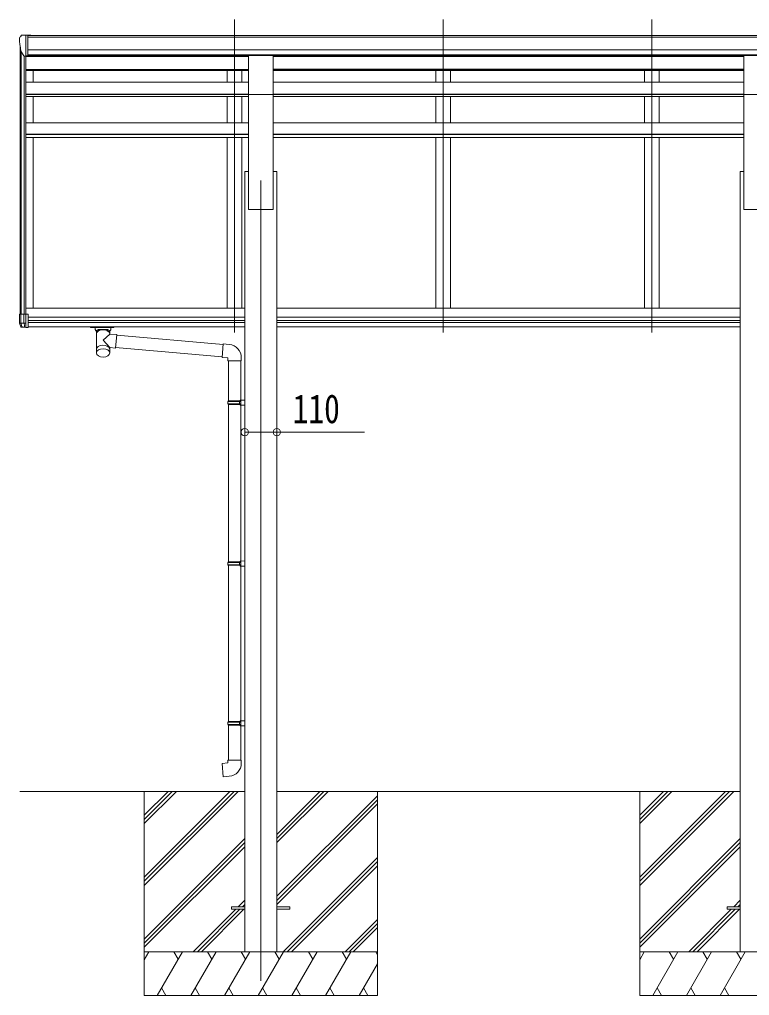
# Model space of a CAD drawing. Units: millimetres, scale not verified. Extents: x -12615 to 12615, y -8910 to 8910.
# Drawn here: x -1429 to 1075, y -4574 to -1227 of the extents above; entities that cross this region are included whole.
import ezdxf
from ezdxf.enums import TextEntityAlignment as Align

# ---------------------------------------------------------------- set-up
doc = ezdxf.new("R2010")
doc.units = ezdxf.units.MM
doc.header["$LTSCALE"] = 30
for name, color, linetype, lineweight in [('0-4_YKK_12', 40, 'Continuous', 18), ('0-5_YKK_13', 120, 'Continuous', 18), ('0-6_YKK_A1', 120, 'Continuous', 18), ('0-7_YKK_D', 200, 'Continuous', 18)]:
    doc.layers.add(name, color=color, linetype=linetype, lineweight=lineweight)
doc.styles.add('ＭＳ ゴシック', font='')
doc.styles.get('ＭＳ ゴシック').set_extended_font_data('MS Gothic')

msp = doc.modelspace()

# ---------------------------------------------------------------- linework, layer by layer
at = {"layer": '0-4_YKK_12'}
for p, q in [((-691.64, -1226.66), (-691.64, -2300.55)), ((24.36, -1226.66), (24.36, -2300.55)), ((740.36, -1226.66), (740.36, -2300.55)), ((-601.64, -1778.47), (-601.64, -4524.1))]:
    msp.add_line(p, q, dxfattribs=at)
at = {"layer": '0-5_YKK_13'}
for p, q in [((-1429.44, -1289.16), (-1429.44, -1289.79)), ((-1422.53, -1280.36), (-1426.6, -1286.17)), ((-1419.44, -1279.79), (-1421.77, -1279.94)), ((-1419.44, -1279.79), (-1400.94, -1279.79)), ((-1407.44, -1352.78), (-1407.44, -1279.79)), ((-1400.94, -1279.79), (-1390.94, -1279.88)), ((-1400.94, -1351.78), (-1400.94, -1279.79)), ((-1390.94, -1281.4), (-1390.94, -1279.88)), ((-1415.07, -1350.97), (-1424.34, -1334.9)), ((-1407.44, -1352.78), (-1412.65, -1352.46)), ((-1400.94, -1351.78), (-1407.44, -1351.78)), ((-644.14, -1349.82), (-559.14, -1349.82)), ((-644.14, -1483.44), (-644.14, -1349.82)), ((-559.14, -1483.44), (-559.14, -1349.82)), ((1055.86, -1349.82), (1140.86, -1349.82)), ((1055.86, -1483.44), (1055.86, -1349.82)), ((-644.14, -1483.44), (-559.14, -1483.44)), ((1055.86, -1483.44), (1140.86, -1483.44)), ((-1429.44, -2237.5), (-1399.94, -2237.5)), ((-1429.44, -2268.33), (-1429.44, -2237.5)), ((-1425.08, -2268.33), (-1425.08, -2237.5)), ((-1407.44, -2237.5), (-1407.44, -2282.48)), ((-1399.94, -2237.5), (-1399.94, -2282.48)), ((-1425.04, -2280.81), (-1429.38, -2268.66)), ((-1414.32, -2268.33), (-1414.25, -2268.5)), ((-1414.25, -2268.5), (-1407.44, -2268.5)), ((-1407.76, -2282.48), (-1424.16, -2281.48)), ((-1420.73, -2281.07), (-1413.45, -2281.52)), ((-1407.76, -2282.48), (-1399.94, -2282.48)), ((-1185.6, -2283.04), (-1185.6, -2280.93)), ((-1185.6, -2283.04), (-1142.64, -2283.04)), ((-1169.64, -2289.8), (-1169.64, -2283.04)), ((-1163.99, -2299.8), (-1169.64, -2289.8)), ((-1165.54, -2297.05), (-1169.64, -2289.8)), ((-1165.54, -2297.05), (-1165.54, -2369.45)), ((-1160.22, -2295.92), (-1160.22, -2289.8)), ((-1125.06, -2289.8), (-1160.22, -2289.8)), ((-1119.74, -2305.45), (-1142.64, -2326.54)), ((-1115.64, -2289.8), (-1121.29, -2299.8)), ((-1115.64, -2289.8), (-1119.74, -2297.05)), ((-1119.74, -2305.45), (-1119.74, -2297.05)), ((-1119.74, -2305.45), (-1095.86, -2307.54)), ((-1115.64, -2289.8), (-1115.64, -2283.04)), ((-1095.86, -2307.54), (-1099.86, -2353.37)), ((-1096.03, -2309.54), (-730.72, -2341.5)), ((-1142.64, -2326.54), (-1119.74, -2351.63)), ((-709.72, -2341.41), (-730.56, -2339.58)), ((-1119.74, -2369.75), (-1119.74, -2351.63)), ((-1119.74, -2351.63), (-1099.86, -2353.37)), ((-1099.69, -2351.38), (-734.39, -2383.34)), ((-714.64, -2397.15), (-668.64, -2397.15)), ((-712.64, -2397.15), (-712.64, -2534.95)), ((-670.64, -2397.15), (-670.64, -2532.39)), ((-668.64, -2397.15), (-668.64, -2386.23)), ((-714.64, -2536.95), (-713.64, -2534.95)), ((-714.64, -2536.95), (-670.64, -2536.95)), ((-714.64, -2536.95), (-714.64, -2544.95)), ((-713.64, -2534.95), (-670.64, -2534.95)), ((-675.12, -2536.95), (-675.55, -2534.95)), ((-672.64, -2532.45), (-656.64, -2531.98)), ((-672.64, -2534.45), (-672.64, -2532.45)), ((-672.64, -2534.45), (-670.64, -2534.45)), ((-656.64, -2531.98), (-656.64, -2549.92)), ((-714.64, -2544.95), (-670.64, -2544.95)), ((-714.64, -2544.95), (-713.64, -2546.95)), ((-713.64, -2546.95), (-670.64, -2546.95)), ((-712.64, -2546.95), (-712.64, -3086.65)), ((-672.64, -2549.45), (-672.64, -2547.45)), ((-672.64, -2549.45), (-656.64, -2549.92)), ((-670.64, -2549.5), (-670.64, -3084.09)), ((-714.64, -3088.65), (-713.64, -3086.65)), ((-714.64, -3088.65), (-670.64, -3088.65)), ((-714.64, -3088.65), (-714.64, -3096.65)), ((-714.64, -3096.65), (-670.64, -3096.65)), ((-714.64, -3096.65), (-713.64, -3098.65)), ((-713.64, -3086.65), (-670.64, -3086.65)), ((-713.64, -3098.65), (-670.64, -3098.65)), ((-712.64, -3098.65), (-712.64, -3634.54)), ((-675.12, -3088.65), (-675.55, -3086.65)), ((-672.64, -3084.15), (-656.64, -3083.68)), ((-672.64, -3086.15), (-672.64, -3084.15)), ((-672.64, -3086.15), (-670.64, -3086.15)), ((-672.64, -3101.15), (-672.64, -3099.15)), ((-672.64, -3101.15), (-656.64, -3101.62)), ((-670.64, -3101.21), (-670.64, -3631.98)), ((-656.64, -3083.68), (-656.64, -3101.62)), ((-714.64, -3636.54), (-713.64, -3634.54)), ((-714.64, -3636.54), (-670.64, -3636.54)), ((-714.64, -3636.54), (-714.64, -3644.54)), ((-714.64, -3644.54), (-670.64, -3644.54)), ((-714.64, -3644.54), (-713.64, -3646.54)), ((-713.64, -3634.54), (-670.64, -3634.54)), ((-713.64, -3646.54), (-670.64, -3646.54)), ((-712.64, -3646.54), (-712.64, -3766.53)), ((-675.12, -3636.54), (-675.55, -3634.54)), ((-672.64, -3632.04), (-656.64, -3631.57)), ((-672.64, -3634.04), (-672.64, -3632.04)), ((-672.64, -3634.04), (-670.64, -3634.04)), ((-672.64, -3649.04), (-672.64, -3647.04)), ((-656.64, -3631.8), (-656.64, -3649.74)), ((-672.64, -3649.04), (-656.64, -3649.51)), ((-670.64, -3649.1), (-670.64, -3766.53)), ((-714.64, -3766.53), (-668.64, -3766.53)), ((-714.64, -3776.53), (-714.64, -3766.53)), ((-668.64, -3766.53), (-668.64, -3777.45)), ((-701.64, -4269.6), (-701.64, -4278.6)), ((-701.64, -4269.6), (-656.64, -4269.6)), ((-701.64, -4278.6), (-656.64, -4278.6)), ((-546.64, -4269.6), (-501.64, -4269.6)), ((-546.64, -4278.6), (-501.64, -4278.6)), ((-501.64, -4269.6), (-501.64, -4278.6)), ((998.36, -4269.6), (998.36, -4278.6)), ((998.36, -4269.6), (1043.36, -4269.6)), ((998.36, -4278.6), (1043.36, -4278.6))]:
    msp.add_line(p, q, dxfattribs=at)
for points in [[(-1414.32, -2237.5), (-1414.32, -2268.33), (-1429.44, -2268.33)], [(-1420.83, -2281.07), (-1421.47, -2279.19), (-1424.01, -2271.67), (-1425.03, -2268.66)], [(-1414.25, -2268.5), (-1413.55, -2270.38), (-1413.07, -2271.95), (-1412.67, -2273.52), (-1412.37, -2275.05), (-1412.18, -2276.53), (-1412.1, -2277.94), (-1412.13, -2279.25), (-1412.33, -2280.72), (-1412.69, -2282.18)], [(-1425.04, -2280.81), (-1425.03, -2280.81), (-1424.78, -2280.83), (-1424.25, -2280.86), (-1423.41, -2280.91), (-1422.27, -2280.98), (-1420.83, -2281.07)], [(-1162.13, -2297.57), (-1162.82, -2296.8), (-1163.73, -2295.8), (-1164.66, -2294.8), (-1165.61, -2293.8), (-1166.59, -2292.8), (-1167.58, -2291.8), (-1168.6, -2290.8), (-1169.64, -2289.8)], [(-1164.66, -2294.8), (-1165.61, -2293.8), (-1166.59, -2292.8), (-1167.08, -2292.3), (-1167.58, -2291.8), (-1168.6, -2290.8), (-1169.64, -2289.8)], [(-1125.06, -2295.92), (-1125.06, -2289.8), (-1160.22, -2289.8)], [(-1157.03, -2293.95), (-1157.68, -2293.23), (-1158.52, -2292.23), (-1159.28, -2291.23), (-1159.66, -2290.68), (-1159.95, -2290.23)], [(-1142.64, -2283.04), (-1105.6, -2283.04), (-1105.6, -2280.93)], [(-1125.33, -2290.23), (-1125.63, -2290.68), (-1126.01, -2291.23), (-1126.76, -2292.23), (-1127.6, -2293.23), (-1128.27, -2293.94)], [(-1123.16, -2297.57), (-1122.47, -2296.8), (-1121.56, -2295.8), (-1120.63, -2294.8), (-1119.67, -2293.8), (-1118.7, -2292.8), (-1117.7, -2291.8), (-1116.68, -2290.8), (-1115.64, -2289.8)], [(-1120.63, -2294.8), (-1119.67, -2293.8), (-1118.7, -2292.8), (-1118.2, -2292.3), (-1117.7, -2291.8), (-1116.68, -2290.8), (-1115.64, -2289.8)], [(-730.56, -2339.58), (-734.57, -2385.41), (-714.64, -2387.15), (-714.64, -2397.15)], [(-675.12, -2536.95), (-675.12, -2544.95), (-675.55, -2546.95)], [(-672.64, -2547.45), (-670.64, -2547.45), (-670.64, -2534.45)], [(-675.12, -3088.65), (-675.12, -3096.65), (-675.55, -3098.65)], [(-672.64, -3099.15), (-670.64, -3099.15), (-670.64, -3086.15)], [(-675.12, -3636.54), (-675.12, -3644.54), (-675.55, -3646.54)], [(-672.64, -3647.04), (-670.64, -3647.04), (-670.64, -3634.04)], [(-709.72, -3822.28), (-730.56, -3824.1), (-734.57, -3778.28), (-714.64, -3776.53)]]:
    msp.add_lwpolyline(points, dxfattribs=at)
for centre, radius, start, end in [((-1426.44, -1289.16), 3, 93, 180), ((-1227.44, -1289.79), 202, 180, 192.90261), ((-1421.71, -1280.93), 1, 93.5, 145), ((-1412.47, -1349.47), 3, 210, 266.5), ((-1428.44, -2268.33), 1, 180, 199.65382), ((-1424.06, -2268.33), 1.02, 179.99061, 199.24709), ((-1424.1, -2280.48), 1, 199.65382, 266.5), ((-1419.91, -2280.76), 0.978, 198.7328, 266.17636), ((-1420.78, -2280.71), 0.362, 261.53888, 278.46112), ((-1412.6, -2281.31), 0.87, 193.52266, 263.96887), ((-713.64, -2386.23), 45, 0, 85), ((-713.64, -3777.45), 45, 275, 0)]:
    msp.add_arc(centre, radius, start, end, dxfattribs=at)
for centre in [(-1142.64, -2305.11), (-1142.64, -2358)]:
    msp.add_ellipse(centre, major_axis=(-22.9, 0), ratio=0.62647, start_param=3.2927133, end_param=6.2806501, dxfattribs=at)
msp.add_ellipse((-1142.64, -2370.19), major_axis=(-22.9, 0), ratio=0.62647, dxfattribs=at)
at = {"layer": '0-6_YKK_A1'}
for p, q in [((-1401.14, -1281.4), (3597.66, -1281.4)), ((-1401.14, -1286.75), (3597.66, -1286.75)), ((-1427.64, -1316.7), (-1427.64, -2237.5)), ((-1423.36, -1336.6), (-1423.36, -2237.5)), ((-1401.14, -1330.27), (3597.66, -1330.28)), ((-1413.64, -1352.23), (-1413.64, -2237.5)), ((-644.14, -1353.62), (-1407.84, -1353.62)), ((-1407.64, -1352.77), (-1407.64, -2237.5)), ((-1401.14, -1347.95), (3597.66, -1347.95)), ((-644.14, -1350.32), (-1401.14, -1350.32)), ((-1382.64, -1353.66), (-1382.64, -1350.32)), ((-716.64, -1350.32), (-716.64, -1353.62)), ((-666.64, -1350.32), (-666.64, -1353.62)), ((-559.14, -1350.32), (1055.86, -1350.32)), ((-559.14, -1353.62), (1055.86, -1353.62)), ((-0.64, -1350.32), (-0.64, -1353.62)), ((49.36, -1350.32), (49.36, -1353.62)), ((715.36, -1350.32), (715.36, -1353.62)), ((765.36, -1350.32), (765.36, -1353.62)), ((-644.14, -1399.27), (-1407.84, -1397.19)), ((-644.14, -1398.58), (-1407.84, -1398.58)), ((-644.14, -1400.98), (-1407.84, -1400.98)), ((-1382.64, -1441.73), (-1382.64, -1400.98)), ((-716.64, -1400.98), (-716.64, -1441.65)), ((-666.64, -1400.98), (-666.64, -1441.65)), ((-559.14, -1397.29), (1055.86, -1397.29)), ((-559.14, -1400.56), (1055.86, -1397.76)), ((-559.14, -1400.98), (1055.86, -1400.98)), ((-0.64, -1400.98), (-0.64, -1441.65)), ((49.36, -1400.98), (49.36, -1441.65)), ((715.36, -1400.98), (715.36, -1441.65)), ((765.36, -1400.98), (765.36, -1441.65)), ((-644.14, -1441.65), (-1407.84, -1441.65)), ((-559.14, -1441.65), (1055.86, -1441.65)), ((-644.14, -1482.25), (-1407.84, -1482.25)), ((-644.14, -1483.9), (-1407.84, -1483.9)), ((-1407.84, -1490.78), (-644.14, -1490.78)), ((-1382.64, -1580.58), (-1382.64, -1490.78)), ((-716.64, -1490.78), (-716.64, -1580.47)), ((-666.64, -1490.78), (-666.64, -1580.47)), ((-644.14, -1483.44), (-644.14, -1878.47)), ((-559.14, -1482.25), (1055.86, -1482.25)), ((-559.14, -1483.44), (-559.14, -1878.47)), ((-559.14, -1483.9), (1055.86, -1483.9)), ((1055.86, -1490.78), (-559.14, -1490.78)), ((-0.64, -1490.78), (-0.64, -1580.47)), ((49.36, -1490.78), (49.36, -1580.47)), ((715.36, -1490.78), (715.36, -1580.47)), ((765.36, -1490.78), (765.36, -1580.47)), ((1055.86, -1483.44), (1055.86, -1878.47)), ((-644.14, -1580.47), (-1407.84, -1580.47)), ((-559.14, -1580.47), (1055.86, -1580.47)), ((-644.14, -1619.62), (-1407.84, -1619.62)), ((-644.14, -1621.28), (-1407.84, -1621.28)), ((-644.14, -1630.93), (-1407.84, -1630.93)), ((-1382.64, -1630.93), (-1382.64, -2216.93)), ((-716.64, -1630.93), (-716.64, -2216.93)), ((-666.64, -1630.93), (-666.64, -2216.93)), ((-559.14, -1619.62), (1055.86, -1619.62)), ((-559.14, -1621.28), (1055.86, -1621.28)), ((-559.14, -1630.93), (1055.86, -1630.93)), ((-0.64, -1630.93), (-0.64, -2216.93)), ((49.36, -1630.93), (49.36, -2216.93)), ((715.36, -1630.93), (715.36, -2216.93)), ((765.36, -1630.93), (765.36, -2216.93)), ((-656.64, -4424.1), (-656.64, -1748.47)), ((-644.14, -1748.47), (-656.64, -1748.47)), ((-546.64, -1748.47), (-559.14, -1748.47)), ((-546.64, -1748.47), (-546.64, -4424.1)), ((1043.36, -4424.1), (1043.36, -1748.47)), ((1055.86, -1748.47), (1043.36, -1748.47)), ((-644.14, -1878.47), (-559.14, -1878.47)), ((1055.86, -1878.47), (1140.86, -1878.47)), ((-1407.84, -2216.93), (-656.64, -2216.93)), ((1043.36, -2216.93), (-546.64, -2216.93)), ((-656.64, -2247.93), (-1400.14, -2247.93)), ((-656.64, -2258.93), (-1400.14, -2258.93)), ((-656.64, -2265.93), (-1400.14, -2265.93)), ((-546.64, -2247.93), (1043.36, -2247.93)), ((-546.64, -2258.93), (1043.36, -2258.93)), ((-546.64, -2265.93), (1043.36, -2265.93)), ((-656.64, -2280.93), (-1400.14, -2280.93)), ((-546.64, -2280.93), (1043.36, -2280.93)), ((-656.64, -3874.1), (-1427.84, -3874.1)), ((-1001.64, -3874.1), (-1001.64, -4574.1)), ((-1001.64, -4168.28), (-707.46, -3874.1)), ((-1001.64, -4182.42), (-693.32, -3874.1)), ((-1001.64, -4196.56), (-679.18, -3874.1)), ((-1001.64, -3984.43), (-891.31, -3874.1)), ((-1001.64, -3970.29), (-905.45, -3874.1)), ((-1001.64, -3956.15), (-919.6, -3874.1)), ((-546.64, -3874.1), (1043.36, -3874.1)), ((-546.64, -4049.93), (-370.81, -3874.1)), ((-546.64, -4035.79), (-384.95, -3874.1)), ((-546.64, -4021.65), (-399.1, -3874.1)), ((-201.64, -3874.1), (-201.64, -4574.1)), ((698.36, -3874.1), (698.36, -4574.1)), ((698.36, -4168.28), (992.54, -3874.1)), ((698.36, -4182.42), (1006.68, -3874.1)), ((698.36, -4196.56), (1020.82, -3874.1)), ((698.36, -3984.43), (808.69, -3874.1)), ((698.36, -3970.29), (794.55, -3874.1)), ((698.36, -3956.15), (780.4, -3874.1)), ((-546.64, -4233.78), (-201.64, -3888.78)), ((-546.64, -4247.92), (-201.64, -3902.92)), ((-546.64, -4262.06), (-201.64, -3917.06)), ((-1001.64, -4380.41), (-656.64, -4035.41)), ((-1001.64, -4394.55), (-656.64, -4049.55)), ((698.36, -4380.41), (1043.36, -4035.41)), ((698.36, -4394.55), (1043.36, -4049.55)), ((-1001.64, -4408.69), (-656.64, -4063.7)), ((698.36, -4408.69), (1043.36, -4063.7)), ((-524.83, -4424.1), (-201.64, -4100.91)), ((-510.69, -4424.1), (-201.64, -4115.05)), ((-496.55, -4424.1), (-201.64, -4129.2)), ((-678.7, -4269.6), (-656.64, -4247.54)), ((1021.3, -4269.6), (1043.36, -4247.54)), ((-833.2, -4424.1), (-687.7, -4278.6)), ((-819.06, -4424.1), (-673.56, -4278.6)), ((-804.92, -4424.1), (-659.42, -4278.6)), ((-664.56, -4269.6), (-656.64, -4261.68)), ((866.8, -4424.1), (1012.3, -4278.6)), ((880.94, -4424.1), (1026.44, -4278.6)), ((895.08, -4424.1), (1040.58, -4278.6)), ((1035.44, -4269.6), (1043.36, -4261.68)), ((-312.7, -4424.1), (-201.64, -4313.04)), ((-298.56, -4424.1), (-201.64, -4327.18)), ((-284.42, -4424.1), (-201.64, -4341.33)), ((-201.64, -4424.1), (-1001.64, -4424.1)), ((-1001.64, -4451.6), (-985.76, -4424.1)), ((-956.9, -4574.1), (-870.29, -4424.1)), ((-885.29, -4450.08), (-900.29, -4424.1)), ((-841.43, -4574.1), (-754.82, -4424.1)), ((-769.82, -4450.08), (-784.83, -4424.1)), ((-725.96, -4574.1), (-639.35, -4424.1)), ((-654.35, -4450.08), (-669.36, -4424.1)), ((-646.64, -4424.1), (-556.64, -4424.1)), ((-610.49, -4574.1), (-523.88, -4424.1)), ((-538.88, -4450.08), (-553.89, -4424.1)), ((-495.02, -4574.1), (-408.41, -4424.1)), ((-423.41, -4450.08), (-438.41, -4424.1)), ((-379.55, -4574.1), (-292.94, -4424.1)), ((-322.94, -4424.1), (-307.94, -4450.08)), ((-207.47, -4424.1), (-201.64, -4434.2)), ((1498.36, -4424.1), (698.36, -4424.1)), ((698.36, -4451.6), (714.24, -4424.1)), ((743.1, -4574.1), (829.71, -4424.1)), ((814.71, -4450.08), (799.71, -4424.1)), ((858.57, -4574.1), (945.18, -4424.1)), ((930.18, -4450.08), (915.17, -4424.1)), ((974.04, -4574.1), (1060.65, -4424.1)), ((1045.65, -4450.08), (1030.64, -4424.1)), ((1053.36, -4424.1), (1143.36, -4424.1)), ((-264.08, -4574.1), (-201.64, -4465.96)), ((-941.9, -4548.12), (-926.9, -4574.1)), ((-826.43, -4548.12), (-811.43, -4574.1)), ((-710.96, -4548.12), (-695.96, -4574.1)), ((-595.49, -4548.12), (-580.49, -4574.1)), ((-480.02, -4548.12), (-465.02, -4574.1)), ((-364.55, -4548.12), (-349.55, -4574.1)), ((-249.08, -4548.12), (-234.08, -4574.1)), ((758.1, -4548.12), (773.1, -4574.1)), ((873.57, -4548.12), (888.57, -4574.1)), ((989.04, -4548.12), (1004.04, -4574.1)), ((-1001.64, -4574.1), (-201.64, -4574.1)), ((698.36, -4574.1), (1498.36, -4574.1))]:
    msp.add_line(p, q, dxfattribs=at)
at = {"layer": '0-7_YKK_D'}
msp.add_lwpolyline([(-656.64, -2641.82), (-546.64, -2641.82), (-246.24, -2641.82)], dxfattribs=at)
for centre in [(-656.64, -2641.82), (-546.64, -2641.82)]:
    msp.add_circle(centre, 12.75, dxfattribs=at)

# ---------------------------------------------------------------- texts
at = {"layer": '0-7_YKK_D', "style": 'ＭＳ ゴシック', "width": 0.8}
msp.add_text('110', height=98.97, dxfattribs=at).set_placement((-492.04, -2640.82), align=Align.BOTTOM_LEFT)

doc.saveas('drawing.dxf')
